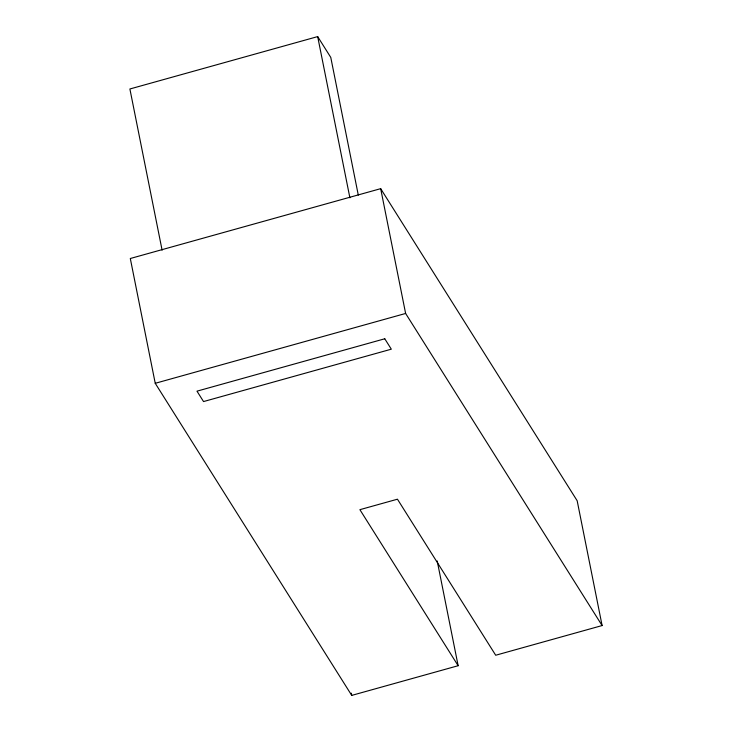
<?xml version="1.0" encoding="UTF-8"?>
<svg xmlns="http://www.w3.org/2000/svg" width="732" height="732" viewBox="0 0 732 732"><rect width="100%" height="100%" fill="white"/><g stroke="black" fill="none" stroke-linecap="round" stroke-linejoin="round"><path stroke-width="1.1" d="M358.296 195.115L330.773 57.407L317.679 36.6L129.893 88.984L162.111 250.207M458.141 665.717L359.897 509.673L397.449 499.197L495.701 655.241L602.107 625.558L577.173 500.761L380.677 188.664L130.305 258.506L155.239 383.303L351.726 695.4L458.141 665.717L437.214 560.977M155.239 383.303L405.62 313.461L602.107 625.558M380.677 188.664L405.62 313.461M317.679 36.6L349.896 197.823M351.287 693.167L351.726 695.4M384.767 338.779L196.981 391.163L203.533 401.566L391.318 349.182L384.767 338.779"/></g></svg>
